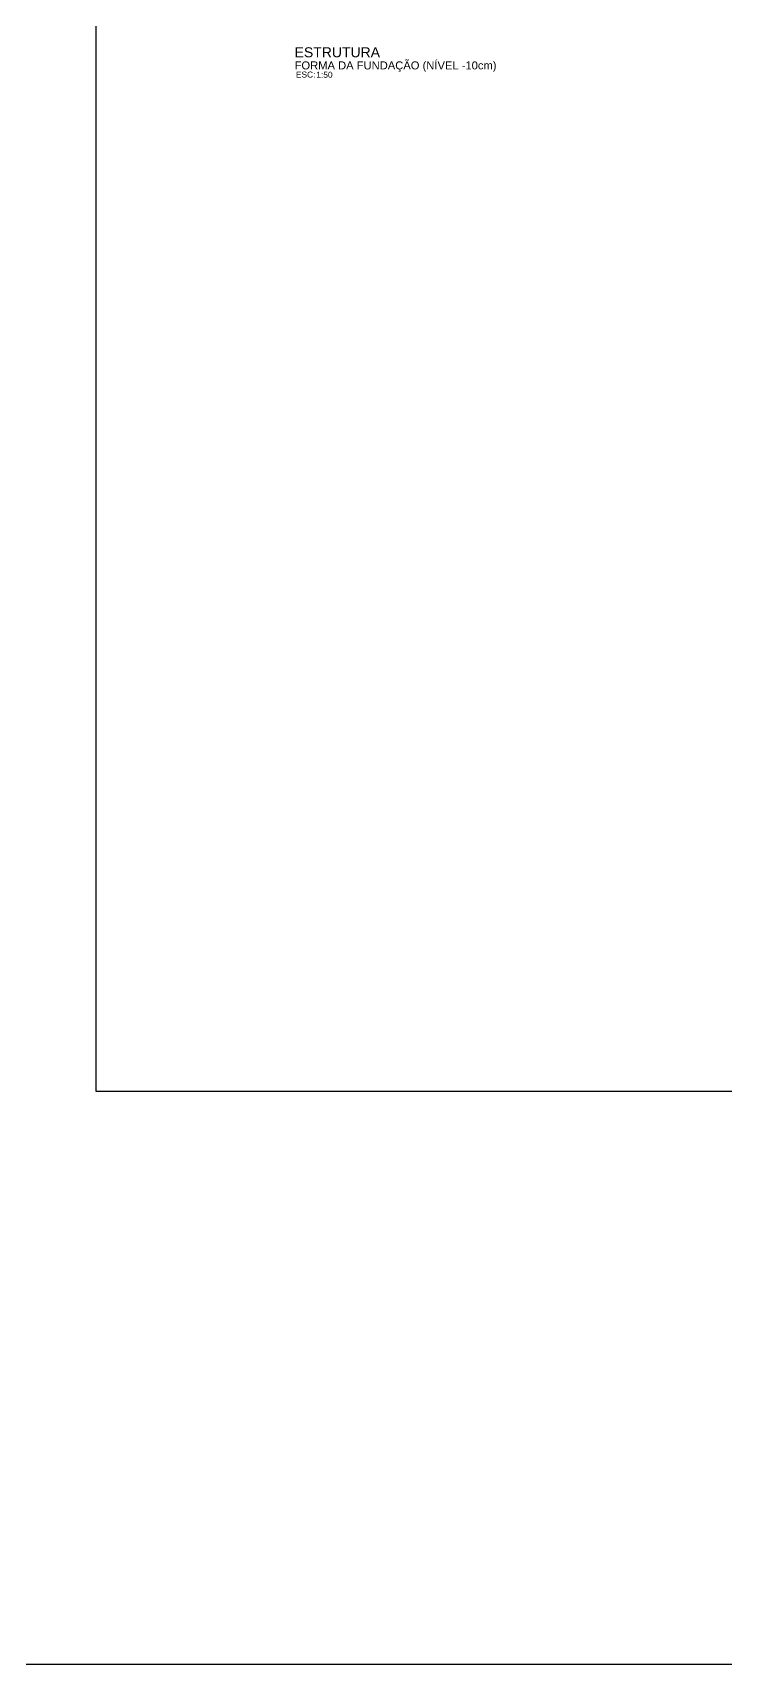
# Model space of a CAD drawing. Header units: inches. Extents: x -413 to -271, y -41 to 11.
# Drawn here: x -356.42 to -347.77, y -29.08 to -8.69 of the extents above; entities that cross this region are included whole.
import ezdxf
from ezdxf.enums import TextEntityAlignment as Align

# ---------------------------------------------------------------- set-up
doc = ezdxf.new("R2010")
doc.units = ezdxf.units.IN
doc.header["$MEASUREMENT"] = 0
for name, color, linetype in [('ARQ-PIS', 1, 'Continuous'), ('ARQ-TXT-02', 2, 'Continuous'), ('ARQ-TXT-03', 3, 'Continuous'), ('ARQ-TXT-04', 4, 'Continuous'), ('ARQ-TXT-SMB', 4, 'Continuous'), ('ELE-VT3', 30, 'Continuous')]:
    doc.layers.add(name, color=color, linetype=linetype)
doc.styles.add('Arial', font='ARIALUNI.ttf')

# ---------------------------------------------------------------- blocks, each defined once
blk = doc.blocks.new('*U497')
at = {"layer": 'ARQ-TXT-02', "insert": (0.016, 0.158), "char_height": 0.075, "attachment_point": 1, "style": 'Arial'}
blk.add_mtext_dynamic_manual_height_columns('ESC:', width=0.00229, gutter_width=0.417, heights=[0], dxfattribs=at)
at = {"layer": 'ARQ-TXT-02', "style": 'Arial'}
blk.add_attdef('ESCALA', (0.271, 0.08), '', height=0.075, dxfattribs=at)
at = {"layer": 'ARQ-TXT-03', "style": 'Arial'}
blk.add_attdef('DESENHO', (0, 0.185), '', height=0.1, dxfattribs=at)
at = {"layer": 'ARQ-TXT-04', "style": 'Arial'}
blk.add_attdef('MATÉRIA', text='', height=0.125, dxfattribs=at).set_placement((0, 0.299), align=Align.BOTTOM_LEFT)

msp = doc.modelspace()

# ---------------------------------------------------------------- linework, layer by layer
at = {"layer": 'ARQ-PIS', "color": 4, "linetype": 'ByBlock'}
msp.add_lwpolyline([(-355.6258, -1.8439), (-317.0032, -1.8439), (-317.0032, -21.9212), (-355.6258, -21.9212)], close=True, dxfattribs=at)
at = {"layer": 'ELE-VT3', "linetype": 'ByBlock'}
msp.add_lwpolyline([(-409.0768, 11.3755), (-271.3816, 11.3755), (-271.3816, -29.078), (-409.0768, -29.078)], close=True, dxfattribs=at)

# ---------------------------------------------------------------- block references
at = {"layer": 'ARQ-TXT-SMB'}
msp.add_blockref('*U497', (-353.1483, -9.3344), dxfattribs=at).add_auto_attribs({'ESCALA': '1:50', 'DESENHO': 'FORMA DA FUNDAÇÃO (NÍVEL -10cm)', 'MATÉRIA': 'ESTRUTURA'})

doc.saveas('drawing.dxf')
